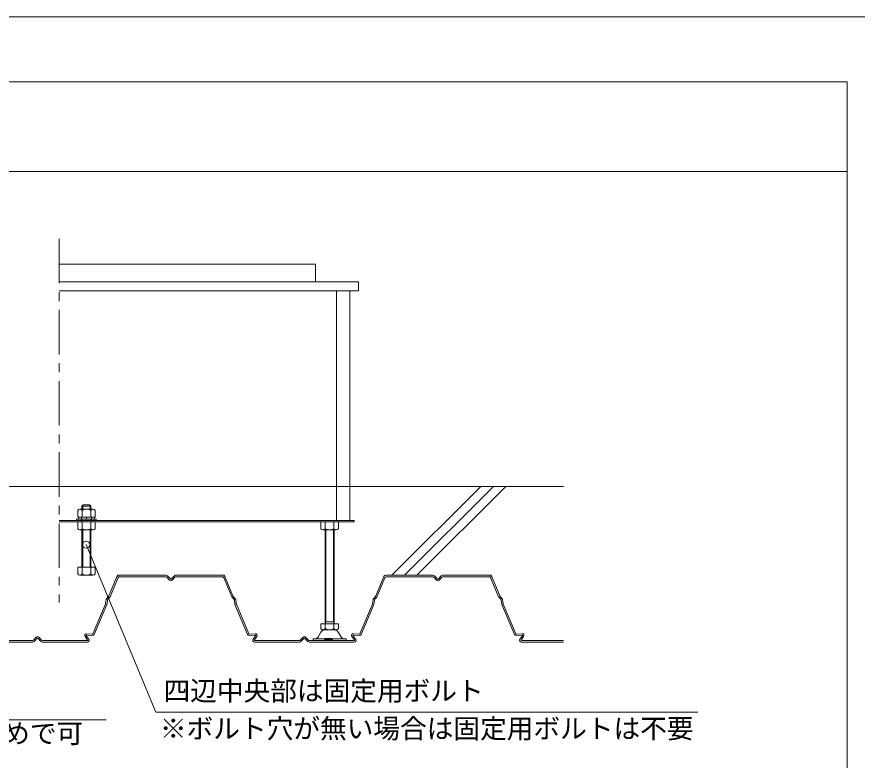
# Model space of a CAD drawing. Units: millimetres, scale not verified. Extents: x -1972 to 2028, y -1403 to 1357.
# Drawn here: x -1004 to -60, y 521 to 1357 of the extents above; entities that cross this region are included whole.
import ezdxf
from ezdxf.enums import TextEntityAlignment as Align

# ---------------------------------------------------------------- set-up
doc = ezdxf.new("R2010")
doc.units = ezdxf.units.MM
doc.header["$LTSCALE"] = 10
doc.linetypes.add('CHAIN1', pattern=[8, 5, -1, 1, -1])
doc.linetypes.add('DASHED2', pattern=[3, 2, -1])
doc.layers.add('0-0', color=7, linetype='Continuous', lineweight=9)
doc.layers.add('1-0', color=4, linetype='Continuous', lineweight=9)
doc.styles.add('ＭＳ ゴシック', font='')
doc.styles.get('ＭＳ ゴシック').set_extended_font_data('MS Gothic')

msp = doc.modelspace()

# ---------------------------------------------------------------- linework, layer by layer
at = {"layer": '0-0', "linetype": 'CHAIN1'}
msp.add_line((-956.68, 1107.01), (-956.68, 698), dxfattribs=at)
at = {"layer": '0-0'}
for p, q in [((-670.01, 1078.61), (-956.68, 1078.61)), ((-665.01, 1058.61), (-956.68, 1058.61)), ((-655.01, 1058.61), (-665.01, 1058.61)), ((-620.01, 1058.61), (-620.01, 1048.61)), ((-620.01, 1058.61), (-620.01, 1048.61)), ((-956.68, 1048.61), (-620.01, 1048.61)), ((-645.01, 1048.61), (-645.01, 790.11)), ((-630.01, 1048.61), (-630.01, 790.11)), ((-1403.64, 828.61), (-389.7, 828.61)), ((-482.5, 828.61), (-582.5, 728.61)), ((-468.48, 828.61), (-568.48, 728.61)), ((-454.46, 828.61), (-554.46, 728.61)), ((-929.51, 807.91), (-931.01, 806.41)), ((-931.01, 806.41), (-931.01, 802.91)), ((-930.21, 807.21), (-930.21, 802.91)), ((-922.51, 807.91), (-929.51, 807.91)), ((-921.81, 802.91), (-921.81, 807.21)), ((-921.01, 802.91), (-921.01, 806.41)), ((-935.83, 793.91), (-935.83, 801.5)), ((-916.2, 793.91), (-935.83, 793.91)), ((-935.06, 793.91), (-926.01, 793.91)), ((-935.06, 793.91), (-935.06, 791.71)), ((-926.26, 793.91), (-934.95, 793.91)), ((-918.65, 802.91), (-933.38, 802.91)), ((-931.56, 793.91), (-931.56, 791.71)), ((-930.92, 793.91), (-930.92, 801.5)), ((-926.01, 793.91), (-926.21, 791.71)), ((-925.82, 793.91), (-926.01, 791.71)), ((-925.82, 793.91), (-916.96, 793.91)), ((-916.55, 793.91), (-924.11, 793.91)), ((-921.11, 793.91), (-921.11, 801.5)), ((-920.46, 793.91), (-920.46, 791.71)), ((-916.96, 793.91), (-916.96, 791.71)), ((-916.2, 793.91), (-916.2, 801.5)), ((-625.01, 790.11), (-956.68, 790.11)), ((-625.01, 788.61), (-956.68, 788.61)), ((-937.01, 791.71), (-937.01, 790.11)), ((-937.01, 791.71), (-915.01, 791.71)), ((-915.01, 790.11), (-937.01, 790.11)), ((-916.2, 788.61), (-935.83, 788.61)), ((-935.83, 788.61), (-935.83, 781.03)), ((-935.06, 791.71), (-926.21, 791.71)), ((-935.06, 788.61), (-926.01, 788.61)), ((-927.4, 791.71), (-934.95, 791.71)), ((-926.26, 788.61), (-934.95, 788.61)), ((-932.01, 788.61), (-932.01, 790.11)), ((-931.26, 791.71), (-931.26, 790.11)), ((-930.92, 788.61), (-930.92, 781.03)), ((-926.01, 791.71), (-916.96, 791.71)), ((-925.82, 788.61), (-916.96, 788.61)), ((-916.55, 788.61), (-924.11, 788.61)), ((-921.11, 788.61), (-921.11, 781.03)), ((-920.76, 791.71), (-920.76, 790.11)), ((-920.01, 788.61), (-920.01, 790.11)), ((-916.2, 788.61), (-916.2, 781.03)), ((-915.01, 790.11), (-915.01, 791.71)), ((-658.61, 788.61), (-666.61, 788.61)), ((-662.43, 788.61), (-662.43, 781.03)), ((-662.43, 788.61), (-642.8, 788.61)), ((-662.08, 788.61), (-654.52, 788.61)), ((-652.81, 788.61), (-661.66, 788.61)), ((-657.52, 788.61), (-657.52, 781.03)), ((-643.56, 788.61), (-652.61, 788.61)), ((-652.37, 788.61), (-643.68, 788.61)), ((-647.71, 788.61), (-647.71, 781.03)), ((-642.8, 788.61), (-642.8, 781.03)), ((-625.01, 790.11), (-625.01, 788.61)), ((-918.65, 779.61), (-933.38, 779.61)), ((-931.01, 779.61), (-931.01, 737.91)), ((-930.21, 779.61), (-930.21, 737.91)), ((-921.81, 737.91), (-921.81, 779.61)), ((-921.01, 737.91), (-921.01, 779.61)), ((-659.98, 779.61), (-645.25, 779.61)), ((-657.61, 674.22), (-657.61, 779.61)), ((-656.81, 742.52), (-656.81, 779.61)), ((-648.41, 779.61), (-648.41, 688.1)), ((-648.41, 779.61), (-648.41, 742.52)), ((-647.61, 779.61), (-647.61, 674.22)), ((-656.81, 676.22), (-656.81, 773.52)), ((-648.41, 773.52), (-648.41, 676.22)), ((-926.29, 763.1), (-847.98, 574.82)), ((-935.83, 737.91), (-935.83, 730.33)), ((-916.2, 737.91), (-935.83, 737.91)), ((-930.92, 737.91), (-930.92, 730.33)), ((-921.11, 737.91), (-921.11, 730.33)), ((-916.2, 737.91), (-916.2, 730.33)), ((-900.72, 705.45), (-891, 728.61)), ((-836.31, 728.61), (-891, 728.61)), ((-831.29, 724.28), (-834.87, 728)), ((-830.71, 724.28), (-827.13, 728)), ((-825.69, 728.61), (-771, 728.61)), ((-761.28, 705.45), (-771, 728.61)), ((-536.31, 728.61), (-589.67, 728.61)), ((-531.29, 724.28), (-534.87, 728)), ((-530.71, 724.28), (-527.13, 728)), ((-525.69, 728.61), (-471, 728.61)), ((-461.28, 705.45), (-471, 728.61)), ((-899.35, 704.58), (-889.94, 727.01)), ((-836.99, 727.01), (-889.94, 727.01)), ((-835.55, 726.4), (-832.44, 723.17)), ((-826.45, 726.4), (-829.56, 723.17)), ((-825.01, 727.01), (-772.06, 727.01)), ((-762.65, 704.58), (-772.06, 727.01)), ((-600.72, 705.45), (-591.51, 727.39)), ((-599.35, 704.58), (-590.45, 725.79)), ((-536.99, 727.01), (-588.61, 727.01)), ((-535.55, 726.4), (-532.44, 723.17)), ((-526.45, 726.4), (-529.56, 723.17)), ((-525.01, 727.01), (-472.06, 727.01)), ((-462.65, 704.58), (-472.06, 727.01)), ((-904.41, 696.83), (-903.84, 701.27)), ((-903.35, 702.35), (-901.08, 704.89)), ((-902.86, 696.41), (-902.32, 700.58)), ((-901.82, 701.65), (-899.71, 704.02)), ((-760.18, 701.65), (-762.29, 704.02)), ((-758.65, 702.35), (-760.92, 704.89)), ((-759.14, 696.41), (-759.68, 700.58)), ((-757.58, 696.83), (-758.16, 701.27)), ((-604.41, 696.83), (-603.84, 701.27)), ((-603.35, 702.35), (-601.08, 704.89)), ((-602.86, 696.41), (-602.32, 700.58)), ((-601.82, 701.65), (-599.71, 704.02)), ((-460.18, 701.65), (-462.29, 704.02)), ((-458.65, 702.35), (-460.92, 704.89)), ((-459.14, 696.41), (-459.68, 700.58)), ((-457.58, 696.83), (-458.16, 701.27)), ((-918.65, 662.72), (-904.55, 696.32)), ((-917.18, 662.11), (-903, 695.9)), ((-744.82, 662.11), (-759, 695.9)), ((-743.35, 662.72), (-757.45, 696.32)), ((-618.65, 662.72), (-604.55, 696.32)), ((-617.18, 662.11), (-603, 695.9)), ((-444.82, 662.11), (-459, 695.9)), ((-443.35, 662.72), (-457.45, 696.32)), ((-662.43, 674.22), (-662.43, 668.64)), ((-662.43, 674.22), (-642.8, 674.22)), ((-647.61, 676.22), (-657.61, 676.22)), ((-657.52, 674.22), (-657.52, 668.64)), ((-648.41, 679.1), (-648.41, 676.22)), ((-648.41, 676.22), (-647.61, 674.22)), ((-647.71, 674.22), (-647.71, 668.64)), ((-642.8, 674.22), (-642.8, 668.64)), ((-925.86, 661.36), (-919.16, 660.88)), ((-925.74, 662.96), (-919.05, 662.48)), ((-736.26, 662.96), (-742.95, 662.48)), ((-736.14, 661.36), (-742.84, 660.88)), ((-665.17, 659.72), (-662.31, 664.71)), ((-659.98, 667.22), (-645.25, 667.22)), ((-646.97, 667.22), (-658.26, 667.22)), ((-647.26, 667.22), (-657.97, 667.22)), ((-647.26, 667.22), (-657.97, 667.22)), ((-648.16, 667.22), (-657.06, 667.22)), ((-648.16, 667.22), (-657.06, 667.22)), ((-649.07, 667.22), (-656.17, 667.22)), ((-642.92, 664.71), (-640.06, 659.72)), ((-625.86, 661.36), (-619.16, 660.88)), ((-625.74, 662.96), (-619.05, 662.48)), ((-436.26, 662.96), (-442.95, 662.48)), ((-436.14, 661.36), (-442.84, 660.88)), ((-986.99, 655.21), (-1037.06, 655.21)), ((-986.31, 653.61), (-1037.06, 653.61)), ((-985.55, 655.83), (-982.44, 659.05)), ((-981.29, 657.94), (-984.87, 654.23)), ((-981.29, 657.94), (-984.87, 654.23)), ((-980.71, 657.94), (-977.13, 654.23)), ((-980.71, 657.94), (-977.13, 654.23)), ((-976.45, 655.83), (-979.56, 659.05)), ((-975.69, 653.61), (-924.94, 653.61)), ((-975.01, 655.21), (-924.94, 655.21)), ((-924.62, 655.85), (-927.5, 659.78)), ((-923.33, 656.79), (-926.21, 660.73)), ((-738.67, 656.79), (-735.79, 660.73)), ((-737.38, 655.85), (-734.5, 659.78)), ((-686.99, 655.21), (-737.06, 655.21)), ((-686.31, 653.61), (-737.06, 653.61)), ((-685.55, 655.83), (-682.44, 659.05)), ((-685.55, 655.83), (-682.44, 659.05)), ((-681.29, 657.94), (-684.87, 654.23)), ((-681.29, 657.94), (-684.87, 654.23)), ((-680.71, 657.94), (-677.13, 654.23)), ((-680.71, 657.94), (-677.13, 654.23)), ((-676.45, 655.83), (-679.56, 659.05)), ((-676.45, 655.83), (-679.56, 659.05)), ((-675.69, 653.61), (-624.94, 653.61)), ((-675.01, 655.21), (-624.94, 655.21)), ((-671.11, 657.21), (-634.11, 657.21)), ((-671.11, 657.21), (-671.11, 655.21)), ((-634.11, 655.21), (-634.11, 657.21)), ((-624.62, 655.85), (-627.5, 659.78)), ((-623.33, 656.79), (-626.21, 660.73)), ((-438.67, 656.79), (-435.79, 660.73)), ((-437.38, 655.85), (-434.5, 659.78)), ((-389.7, 655.21), (-437.06, 655.21)), ((-389.7, 653.61), (-437.06, 653.61)), ((-847.98, 574.82), (-238.85, 574.82))]:
    msp.add_line(p, q, dxfattribs=at)
at = {"layer": '0-0', "linetype": 'DASHED2'}
for p, q in [((-932.01, 790.11), (-932.01, 788.61)), ((-920.01, 790.11), (-920.01, 788.61))]:
    msp.add_line(p, q, dxfattribs=at)
at = {"layer": '0-0'}
for points in [[(2027.64, -1403.31), (2027.64, 1356.69), (-1972.36, 1356.69), (-1972.36, -1403.31)], [(-620.01, 1058.61), (-668.51, 1058.61), (-668.51, 1078.61), (-670.01, 1078.61)], [(-931.01, 806.41), (-921.01, 806.41), (-922.51, 807.91)], [(-1200.15, 735.98), (-1148.58, 565.99), (-903.78, 565.99)], [(-933.38, 728.91), (-918.65, 728.91), (-933.38, 728.91)], [(-657.61, 674.22), (-656.81, 676.22), (-656.81, 679.1)]]:
    msp.add_lwpolyline(points, dxfattribs=at)
msp.add_circle((-926.29, 763.1), 4.01, dxfattribs=at)
for centre, radius, start, end in [((-933.38, 800.08), 2.83, 29.99985, 149.99985), ((-926.01, 793.7), 9.21, 57.79585, 122.2043), ((-918.65, 800.08), 2.83, 29.99985, 149.99985), ((-933.38, 782.45), 2.83, 210.00015, 330.00015), ((-926.01, 788.82), 9.21, 237.7957, 302.20415), ((-918.65, 782.45), 2.83, 210.00015, 330.00015), ((-659.98, 782.45), 2.83, 209.99985, 329.99985), ((-652.61, 788.82), 9.21, 237.79585, 302.2043), ((-645.25, 782.45), 2.83, 209.99985, 329.99985), ((-933.38, 731.75), 2.83, 210.00015, 330.00015), ((-926.01, 738.12), 9.21, 237.7957, 302.20415), ((-918.65, 731.75), 2.83, 210.00015, 330.00015), ((-889.67, 726.61), 2, 90, 157.2326), ((-836.31, 726.61), 2, 43.93909, 90), ((-836.31, 726.61), 2, 43.93909, 90), ((-825.69, 726.61), 2, 90, 136.06091), ((-825.69, 726.61), 2, 90, 136.06091), ((-772.33, 726.61), 2, 22.7674, 90), ((-589.67, 726.61), 2, 90, 157.2326), ((-536.31, 726.61), 2, 43.93909, 90), ((-536.31, 726.61), 2, 43.93909, 90), ((-525.69, 726.61), 2, 90, 136.06091), ((-525.69, 726.61), 2, 90, 136.06091), ((-472.33, 726.61), 2, 22.7674, 90), ((-888.61, 725.01), 2, 90, 157.2326), ((-836.99, 725.01), 2, 43.93909, 90), ((-836.99, 725.01), 2, 43.93909, 90), ((-831, 724.56), 2, 223.93909, 270), ((-831, 724.56), 0.4, 223.93909, 270), ((-831, 724.56), 0.4, 270, 316.06091), ((-831, 724.56), 2, 270, 316.06091), ((-825.01, 725.01), 2, 90, 136.06091), ((-825.01, 725.01), 2, 90, 136.06091), ((-773.39, 725.01), 2, 22.7674, 90), ((-588.61, 725.01), 2, 90, 157.2326), ((-536.99, 725.01), 2, 43.93909, 90), ((-536.99, 725.01), 2, 43.93909, 90), ((-531, 724.56), 2, 223.93909, 270), ((-531, 724.56), 0.4, 223.93909, 270), ((-531, 724.56), 0.4, 270, 316.06091), ((-531, 724.56), 2, 270, 316.06091), ((-525.01, 725.01), 2, 90, 136.06091), ((-525.01, 725.01), 2, 90, 136.06091), ((-473.39, 725.01), 2, 22.7674, 90), ((-901.86, 701.02), 2, 138.17983, 172.61396), ((-900.33, 700.32), 2, 138.17983, 172.61396), ((-902.57, 706.22), 2, 318.17983, 337.2326), ((-901.2, 705.35), 2, 318.17983, 337.2326), ((-760.8, 705.35), 2, 202.7674, 221.82017), ((-759.43, 706.22), 2, 202.7674, 221.82017), ((-761.67, 700.32), 2, 7.38604, 41.82017), ((-760.14, 701.02), 2, 7.38604, 41.82017), ((-601.86, 701.02), 2, 138.17983, 172.61396), ((-600.33, 700.32), 2, 138.17983, 172.61396), ((-602.57, 706.22), 2, 318.17983, 337.2326), ((-601.2, 705.35), 2, 318.17983, 337.2326), ((-460.8, 705.35), 2, 202.7674, 221.82017), ((-459.43, 706.22), 2, 202.7674, 221.82017), ((-461.67, 700.32), 2, 7.38604, 41.82017), ((-460.14, 701.02), 2, 7.38604, 41.82017), ((-906.4, 697.09), 2, 337.2326, 352.61396), ((-904.84, 696.67), 2, 337.2326, 352.61396), ((-757.16, 696.67), 2, 187.38604, 202.7674), ((-755.6, 697.09), 2, 187.38604, 202.7674), ((-606.4, 697.09), 2, 337.2326, 352.61396), ((-604.84, 696.67), 2, 337.2326, 352.61396), ((-457.16, 696.67), 2, 187.38604, 202.7674), ((-455.6, 697.09), 2, 187.38604, 202.7674), ((-925.89, 660.96), 2, 85.91438, 216.21346), ((-925.89, 660.96), 0.4, 85.91438, 216.21346), ((-919.02, 662.88), 2, 265.91438, 337.2326), ((-919.02, 662.88), 0.4, 265.91438, 337.2326), ((-742.98, 662.88), 2, 202.7674, 274.08562), ((-742.98, 662.88), 0.4, 202.7674, 274.08562), ((-736.11, 660.96), 2, 323.78654, 94.08562), ((-736.11, 660.96), 0.4, 323.78654, 94.08562), ((-659.98, 670.05), 2.83, 209.99985, 329.99985), ((-657.97, 662.21), 5, 90, 150.1011), ((-652.61, 676.43), 9.21, 237.79585, 302.2043), ((-645.25, 670.05), 2.83, 209.99985, 329.99985), ((-647.26, 662.21), 5, 29.8989, 90), ((-625.89, 660.96), 2, 85.91438, 216.21346), ((-625.89, 660.96), 0.4, 85.91438, 216.21346), ((-619.02, 662.88), 2, 265.91438, 337.2326), ((-619.02, 662.88), 0.4, 265.91438, 337.2326), ((-442.98, 662.88), 2, 202.7674, 274.08562), ((-442.98, 662.88), 0.4, 202.7674, 274.08562), ((-436.11, 660.96), 2, 323.78654, 94.08562), ((-436.11, 660.96), 0.4, 323.78654, 94.08562), ((-986.99, 657.21), 2, 270, 316.06091), ((-986.99, 657.21), 2, 270, 316.06091), ((-986.31, 655.61), 2, 270, 316.06091), ((-986.31, 655.61), 2, 270, 316.06091), ((-981, 657.67), 2, 90, 136.06091), ((-981, 657.67), 2, 90, 136.06091), ((-981, 657.67), 0.4, 90, 136.06091), ((-981, 657.67), 0.4, 90, 136.06091), ((-981, 657.67), 2, 43.93909, 90), ((-981, 657.67), 2, 43.93909, 90), ((-981, 657.67), 0.4, 43.93909, 90), ((-981, 657.67), 0.4, 43.93909, 90), ((-975.69, 655.61), 2, 223.93909, 270), ((-975.69, 655.61), 2, 223.93909, 270), ((-975.01, 657.21), 2, 223.93909, 270), ((-975.01, 657.21), 2, 223.93909, 270), ((-924.94, 655.61), 2, 270, 36.21346), ((-924.94, 655.61), 0.4, 270, 36.21346), ((-737.06, 655.61), 2, 143.78654, 270), ((-737.06, 655.61), 0.4, 143.78654, 270), ((-686.99, 657.21), 2, 270, 316.06091), ((-686.99, 657.21), 2, 270, 316.06091), ((-686.99, 657.21), 2, 270, 316.06091), ((-686.99, 657.21), 2, 270, 316.06091), ((-686.31, 655.61), 2, 270, 316.06091), ((-686.31, 655.61), 2, 270, 316.06091), ((-686.31, 655.61), 2, 270, 316.06091), ((-686.31, 655.61), 2, 270, 316.06091), ((-681, 657.67), 2, 90, 136.06091), ((-681, 657.67), 2, 90, 136.06091), ((-681, 657.67), 0.4, 90, 136.06091), ((-681, 657.67), 0.4, 90, 136.06091), ((-681, 657.67), 2, 43.93909, 90), ((-681, 657.67), 2, 43.93909, 90), ((-681, 657.67), 0.4, 43.93909, 90), ((-681, 657.67), 0.4, 43.93909, 90), ((-675.69, 655.61), 2, 223.93909, 270), ((-675.69, 655.61), 2, 223.93909, 270), ((-675.69, 655.61), 2, 223.93909, 270), ((-675.69, 655.61), 2, 223.93909, 270), ((-675.01, 657.21), 2, 223.93909, 270), ((-675.01, 657.21), 2, 223.93909, 270), ((-675.01, 657.21), 2, 223.93909, 270), ((-675.01, 657.21), 2, 223.93909, 270), ((-669.51, 662.21), 5, 270, 330.1011), ((-656.14, 655.25), 2.42, 0.22952, 179.77048), ((-655.34, 655.25), 2.42, 0.22952, 179.77048), ((-655.08, 655.25), 2.42, 0.22952, 179.77048), ((-654.86, 655.25), 2.42, 0.22952, 179.77048), ((-654.06, 655.25), 2.42, 0.22952, 179.77048), ((-653.83, 655.25), 2.42, 0.22952, 179.77048), ((-653.8, 655.25), 2.42, 0.22952, 179.77048), ((-653.57, 655.25), 2.42, 0.22952, 179.77048), ((-653.04, 655.25), 2.42, 0.22952, 179.77048), ((-652.77, 655.25), 2.42, 0.22952, 179.77048), ((-652.3, 655.25), 2.42, 0.22952, 179.77048), ((-651.72, 655.25), 2.42, 0.22952, 179.77048), ((-635.72, 662.21), 5, 209.8989, 270), ((-624.94, 655.61), 2, 270, 36.21346), ((-624.94, 655.61), 0.4, 270, 36.21346), ((-437.06, 655.61), 2, 143.78654, 270), ((-437.06, 655.61), 0.4, 143.78654, 270)]:
    msp.add_arc(centre, radius, start, end, dxfattribs=at)
at = {"layer": '1-0'}
for p, q in [((-1816.02, 1283.58), (-70.7, 1283.58)), ((-70.7, 1283.58), (-70.7, 1182.7)), ((-70.7, 1182.7), (-70.7, -1171.3))]:
    msp.add_line(p, q, dxfattribs=at)
msp.add_lwpolyline([(-1816.02, 1283.58), (-1816.02, 1182.7), (-70.7, 1182.7)], dxfattribs=at)

# ---------------------------------------------------------------- texts
at = {"layer": '0-0', "style": 'ＭＳ ゴシック'}
for s, p in [('四辺中央部は固定用ボルト', (-839.38, 581.12)), ('※ボルト穴が無い場合は固定用ボルトは不要', (-843.39, 538.72)), ('※仮止めで可', (-1109.59, 533.3))]:
    msp.add_text(s, height=21.99, dxfattribs=at).set_placement(p, align=Align.BOTTOM_LEFT)

doc.saveas('drawing.dxf')
